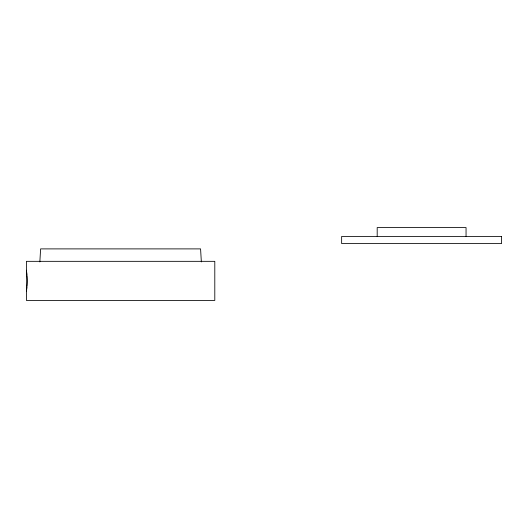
<?xml version="1.0" encoding="UTF-8"?>
<svg xmlns="http://www.w3.org/2000/svg" width="528" height="528" viewBox="0 0 528 528"><rect width="100%" height="100%" fill="white"/><g stroke="black" fill="none" stroke-linecap="round" stroke-linejoin="round"><path stroke-width="0.79" d="M26.855 286.209L26.822 286.935A10.685 0.785 -90 0 1 26.558 290.235L26.4 300.432L214.797 300.432L214.797 261.334L26.4 261.334L26.558 271.583A10.685 0.785 -90 0 1 26.822 274.831L26.869 275.722A10.6 1.3 -90 0 1 26.862 286.103L26.869 286.051A10.6 1.3 90 0 0 26.862 275.669M39.851 261.928L40.616 248.893L200.581 248.893L201.346 261.928M26.506 290.651L26.413 291.535M26.413 270.23L26.506 271.141M26.512 271.286L26.552 271.557A10.685 0.785 90 0 1 26.822 274.883M466.052 236.452L466.052 227.568L377.19 227.568L377.19 236.452M26.822 286.981A10.685 0.785 90 0 1 26.552 290.261M501.6 236.452L341.642 236.452L341.642 243.56L501.6 243.56L501.6 236.452"/></g></svg>
